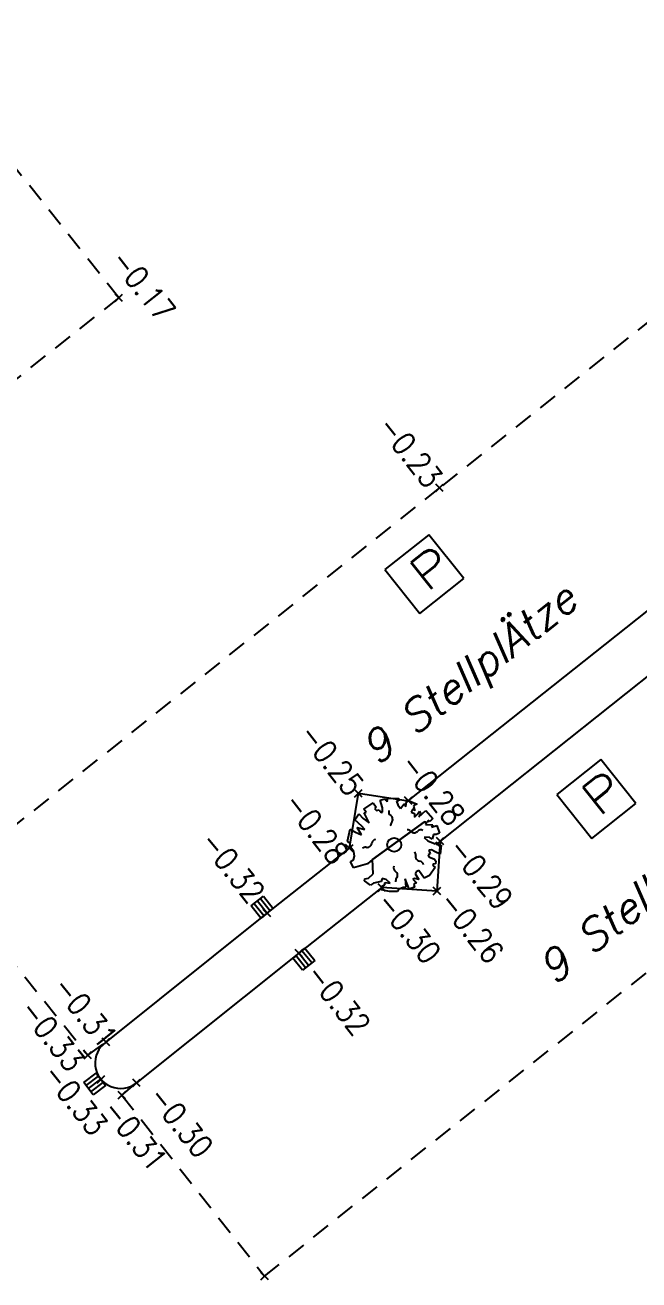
# Model space of a CAD drawing. Extents: x 3463485 to 3463732, y 5485922 to 5486179.
# Drawn here: x 3463591.05 to 3463603.33, y 5486028.31 to 5486053.43 of the extents above; entities that cross this region are included whole.
import ezdxf

# ---------------------------------------------------------------- set-up
doc = ezdxf.new("R2010")
doc.units = 0
doc.linetypes.add('AUSGEZOGEN', pattern=[0])
doc.linetypes.add('GESTRICHELT1', pattern=[0.625, 0.375, -0.25])
doc.layers.add('22', color=2, linetype='AUSGEZOGEN')
doc.layers.add('AUFNAHME_270513', color=2, linetype='AUSGEZOGEN')
doc.styles.get("Standard").update_dxf_attribs({"font": 'ROMANS'})

msp = doc.modelspace()

# ---------------------------------------------------------------- linework, layer by layer
at = {"layer": '22', "color": 5}
for p, q in [((3463599.13073, 5486043.22868), (3463598.25028, 5486042.52838)), ((3463599.83104, 5486042.34823), (3463599.13073, 5486043.22868)), ((3463598.25028, 5486042.52838), (3463598.95058, 5486041.64793)), ((3463598.95058, 5486041.64793), (3463599.83104, 5486042.34823)), ((3463602.56823, 5486038.72868), (3463601.68778, 5486038.02838)), ((3463603.26854, 5486037.84823), (3463602.56823, 5486038.72868)), ((3463601.68778, 5486038.02838), (3463602.38808, 5486037.14793)), ((3463602.38808, 5486037.14793), (3463603.26854, 5486037.84823))]:
    msp.add_line(p, q, dxfattribs=at)
at = {"layer": 'AUFNAHME_270513', "color": 1, "linetype": 'GESTRICHELT1'}
for p, q in [((3463592.92479, 5486047.97055, -0.17), (3463586.97329, 5486055.45464)), ((3463607.03103, 5486050.28079, -0.233), (3463599.34269, 5486044.16681, -0.233)), ((3463592.92479, 5486047.97055, -0.17), (3463589.40245, 5486045.18106)), ((3463599.34269, 5486044.16681, -0.233), (3463589.4763, 5486036.32044, -0.223)), ((3463589.4763, 5486036.32044, -0.223), (3463592.30628, 5486032.80745, -0.334)), ((3463595.84226, 5486028.38276, -0.248), (3463605.66496, 5486036.18927, -0.218)), ((3463592.30628, 5486032.80745, -0.334), (3463592.66997, 5486033.06989, -0.311)), ((3463592.98729, 5486032.00748, -0.313), (3463593.27924, 5486032.25248, -0.305)), ((3463592.98729, 5486032.00748, -0.313), (3463595.84226, 5486028.38276, -0.248))]:
    msp.add_line(p, q, dxfattribs=at)
at = {"layer": 'AUFNAHME_270513', "color": 1}
for p, q in [((3463592.84979, 5486047.89555), (3463592.99979, 5486048.04555)), ((3463592.99979, 5486047.89555), (3463592.84979, 5486048.04555)), ((3463599.26769, 5486044.09181), (3463599.41769, 5486044.24181)), ((3463599.41769, 5486044.09181), (3463599.26769, 5486044.24181)), ((3463598.71706, 5486037.9027), (3463603.92072, 5486042.03526)), ((3463604.53294, 5486041.21253), (3463599.3554, 5486037.09052)), ((3463597.53839, 5486036.95242, -0.276), (3463597.71843, 5486038.05138, -0.254)), ((3463597.64343, 5486037.97638), (3463597.79343, 5486038.12638)), ((3463597.79343, 5486037.97638), (3463597.64343, 5486038.12638)), ((3463597.71843, 5486038.05138, -0.254), (3463598.71706, 5486037.9027)), ((3463598.2897, 5486037.94474), (3463598.51873, 5486037.95263)), ((3463598.51873, 5486037.95263), (3463598.53099, 5486037.90253)), ((3463598.64206, 5486037.8277), (3463598.79206, 5486037.9777)), ((3463598.79206, 5486037.8277), (3463598.64206, 5486037.9777)), ((3463597.82681, 5486037.73113), (3463598.01756, 5486037.85757)), ((3463597.87314, 5486037.67204), (3463597.82681, 5486037.73113)), ((3463598.01756, 5486037.85757), (3463598.07191, 5486037.77119)), ((3463598.07191, 5486037.77119), (3463598.04233, 5486037.74485)), ((3463598.04233, 5486037.74485), (3463598.07962, 5486037.7062)), ((3463598.07962, 5486037.7062), (3463598.13548, 5486037.72068)), ((3463598.13548, 5486037.72068), (3463598.17549, 5486037.66921)), ((3463598.15339, 5486037.91257), (3463598.24474, 5486037.93649)), ((3463598.19995, 5486037.75729), (3463598.15339, 5486037.91257)), ((3463598.19864, 5486037.67265), (3463598.19995, 5486037.75729)), ((3463598.24474, 5486037.93649), (3463598.26566, 5486037.8994)), ((3463598.26566, 5486037.8994), (3463598.27156, 5486037.91844)), ((3463598.27156, 5486037.91844), (3463598.2923, 5486037.8816)), ((3463598.30106, 5486037.91726), (3463598.2897, 5486037.94474)), ((3463598.2923, 5486037.8816), (3463598.30106, 5486037.91726)), ((3463598.53099, 5486037.90253), (3463598.48029, 5486037.89449)), ((3463598.48029, 5486037.89449), (3463598.50868, 5486037.82115)), ((3463598.50868, 5486037.82115), (3463598.56223, 5486037.74676)), ((3463598.56223, 5486037.74676), (3463598.63508, 5486037.84167)), ((3463598.63508, 5486037.84167), (3463598.67049, 5486037.7842)), ((3463598.67049, 5486037.7842), (3463598.69054, 5486037.92113)), ((3463598.69054, 5486037.92113), (3463598.89669, 5486037.83542)), ((3463598.80808, 5486037.74281), (3463598.77755, 5486037.67017)), ((3463598.8505, 5486037.69888), (3463598.80808, 5486037.74281)), ((3463598.84833, 5486037.82162), (3463598.81953, 5486037.78842)), ((3463598.81953, 5486037.78842), (3463598.8505, 5486037.69888)), ((3463598.89669, 5486037.83542), (3463598.84833, 5486037.82162)), ((3463598.92589, 5486037.57822), (3463599.07087, 5486037.70883)), ((3463599.07087, 5486037.70883), (3463599.21021, 5486037.54784)), ((3463597.64499, 5486037.52155), (3463597.73109, 5486037.63653)), ((3463597.78519, 5486037.39433), (3463597.64499, 5486037.52155)), ((3463597.73109, 5486037.63653), (3463597.81719, 5486037.54706)), ((3463597.81719, 5486037.54706), (3463597.93569, 5486037.46162)), ((3463597.8365, 5486037.66162), (3463597.87314, 5486037.67204)), ((3463597.93569, 5486037.46162), (3463597.8365, 5486037.66162)), ((3463598.17549, 5486037.66921), (3463598.19864, 5486037.67265)), ((3463598.77755, 5486037.67017), (3463598.83846, 5486037.64813)), ((3463598.83846, 5486037.64813), (3463598.84169, 5486037.57583)), ((3463598.84169, 5486037.57583), (3463598.90419, 5486037.63021)), ((3463598.90419, 5486037.63021), (3463598.9436, 5486037.69244)), ((3463598.96212, 5486037.64915), (3463598.92589, 5486037.57822)), ((3463598.9436, 5486037.69244), (3463598.96212, 5486037.64915)), ((3463599.10458, 5486037.4661), (3463599.04296, 5486037.47731)), ((3463599.04296, 5486037.47731), (3463599.0722, 5486037.45938)), ((3463599.0722, 5486037.45938), (3463599.06375, 5486037.42646)), ((3463599.10916, 5486037.50469), (3463599.10458, 5486037.4661)), ((3463599.1473, 5486037.48262), (3463599.10916, 5486037.50469)), ((3463599.21021, 5486037.54784), (3463599.1473, 5486037.48262)), ((3463597.5017, 5486037.09286), (3463597.55261, 5486037.3319)), ((3463597.55261, 5486037.3319), (3463597.66268, 5486037.27068)), ((3463597.66268, 5486037.27068), (3463597.78196, 5486037.21956)), ((3463597.78196, 5486037.21956), (3463597.69405, 5486037.36302)), ((3463597.69405, 5486037.36302), (3463597.84723, 5486037.32575)), ((3463597.84723, 5486037.32575), (3463597.78519, 5486037.39433)), ((3463599.06375, 5486037.42646), (3463599.21003, 5486037.42022)), ((3463599.21003, 5486037.42022), (3463599.18382, 5486037.37316)), ((3463599.18382, 5486037.37316), (3463599.2904, 5486037.40523)), ((3463599.22246, 5486037.22359), (3463599.19642, 5486037.12926)), ((3463599.27813, 5486037.2242), (3463599.22246, 5486037.22359)), ((3463599.34346, 5486037.25522), (3463599.27813, 5486037.2242)), ((3463599.2904, 5486037.40523), (3463599.34346, 5486037.25522)), ((3463595.89114, 5486035.64988, -0.319), (3463597.53839, 5486036.95242, -0.276)), ((3463597.46339, 5486036.87742), (3463597.61339, 5486037.02742)), ((3463597.61339, 5486036.87742), (3463597.46339, 5486037.02742)), ((3463597.55673, 5486037.04229), (3463597.5017, 5486037.09286)), ((3463597.56141, 5486036.97364), (3463597.55673, 5486037.04229)), ((3463597.62919, 5486036.8853), (3463597.56141, 5486036.97364)), ((3463599.13568, 5486037.16954), (3463599.03609, 5486037.16768)), ((3463599.03609, 5486037.16768), (3463599.11016, 5486037.09808)), ((3463599.11016, 5486037.09808), (3463599.25687, 5486037.03758)), ((3463599.19642, 5486037.12926), (3463599.13568, 5486037.16954)), ((3463599.25687, 5486037.03758), (3463599.29555, 5486037.07209)), ((3463599.2804, 5486037.01552), (3463599.4304, 5486037.16552)), ((3463599.4304, 5486037.01552), (3463599.2804, 5486037.16552)), ((3463599.3554, 5486037.09052), (3463599.29169, 5486036.0943)), ((3463599.29555, 5486037.07209), (3463599.31641, 5486037.00508)), ((3463599.31641, 5486037.00508), (3463599.37373, 5486037.01008)), ((3463599.37373, 5486037.01008), (3463599.35467, 5486036.8305)), ((3463597.56088, 5486036.68321), (3463597.61956, 5486036.71542)), ((3463597.61956, 5486036.71542), (3463597.63961, 5486036.79376)), ((3463597.63961, 5486036.79376), (3463597.62919, 5486036.8853)), ((3463598.00117, 5486036.72197), (3463597.89875, 5486036.64052)), ((3463598.0147, 5486036.43826), (3463598.00117, 5486036.72197)), ((3463599.15588, 5486036.84059), (3463599.1119, 5486036.82058)), ((3463599.1119, 5486036.82058), (3463599.1255, 5486036.77524)), ((3463599.1255, 5486036.77524), (3463599.24389, 5486036.73465)), ((3463599.18173, 5486036.92104), (3463599.13092, 5486036.91432)), ((3463599.13092, 5486036.91432), (3463599.15588, 5486036.84059)), ((3463599.2539, 5486036.87737), (3463599.18173, 5486036.92104)), ((3463599.24389, 5486036.73465), (3463599.26801, 5486036.6902)), ((3463599.35467, 5486036.8305), (3463599.2539, 5486036.87737)), ((3463597.6198, 5486036.55802), (3463597.56088, 5486036.68321)), ((3463597.89875, 5486036.64052), (3463597.6198, 5486036.55802)), ((3463598.87164, 5486036.47787), (3463598.85483, 5486036.44017)), ((3463598.92914, 5486036.50676), (3463598.87164, 5486036.47787)), ((3463599.03645, 5486036.35066), (3463598.92914, 5486036.50676)), ((3463599.25782, 5486036.56715), (3463599.14212, 5486036.40177)), ((3463599.26191, 5486036.63668), (3463599.20746, 5486036.63455)), ((3463599.20746, 5486036.63455), (3463599.21376, 5486036.59838)), ((3463599.21376, 5486036.59838), (3463599.25782, 5486036.56715)), ((3463599.26801, 5486036.6902), (3463599.26191, 5486036.63668)), ((3463597.83842, 5486036.29662), (3463597.85, 5486036.33471)), ((3463597.96309, 5486036.20944), (3463597.83842, 5486036.29662)), ((3463597.85, 5486036.33471), (3463597.92386, 5486036.34853)), ((3463597.92386, 5486036.34853), (3463598.0147, 5486036.43826)), ((3463598.02409, 5486036.25232), (3463597.96309, 5486036.20944)), ((3463598.17655, 5486036.28499), (3463598.02409, 5486036.25232)), ((3463598.11272, 5486036.08676), (3463598.26272, 5486036.23676)), ((3463598.26272, 5486036.08676), (3463598.11272, 5486036.23676)), ((3463598.19472, 5486036.34686), (3463598.17655, 5486036.28499)), ((3463598.18338, 5486036.11602), (3463598.19093, 5486036.19161)), ((3463598.19093, 5486036.19161), (3463598.24133, 5486036.21922)), ((3463598.2767, 5486036.32222), (3463598.19472, 5486036.34686)), ((3463598.24133, 5486036.21922), (3463598.25732, 5486036.26188)), ((3463598.25732, 5486036.26188), (3463598.35215, 5486036.25246)), ((3463598.35215, 5486036.25246), (3463598.2767, 5486036.32222)), ((3463598.73701, 5486036.13082), (3463598.65407, 5486036.34038)), ((3463598.65407, 5486036.34038), (3463598.66977, 5486036.17318)), ((3463598.85022, 5486036.34478), (3463598.80504, 5486036.32881)), ((3463598.80504, 5486036.32881), (3463598.87927, 5486036.2612)), ((3463598.87927, 5486036.2612), (3463598.82523, 5486036.23271)), ((3463598.82523, 5486036.23271), (3463598.84053, 5486036.17291)), ((3463598.92679, 5486036.32146), (3463598.85022, 5486036.34478)), ((3463598.85483, 5486036.44017), (3463598.92679, 5486036.32146)), ((3463599.14212, 5486036.40177), (3463599.03645, 5486036.35066)), ((3463595.57475, 5486035.79809), (3463595.81988, 5486035.99192)), ((3463595.7586, 5486035.94346), (3463595.95243, 5486035.69834)), ((3463595.81988, 5486035.99192), (3463596.01371, 5486035.7468)), ((3463598.18772, 5486036.16176), (3463596.52795, 5486034.84925)), ((3463598.34059, 5486036.08616), (3463598.18338, 5486036.11602)), ((3463599.29169, 5486036.0943), (3463598.18772, 5486036.16176)), ((3463598.50388, 5486036.08371), (3463598.34059, 5486036.08616)), ((3463598.52352, 5486036.12174), (3463598.50388, 5486036.08371)), ((3463598.613, 5486036.16297), (3463598.52352, 5486036.12174)), ((3463598.66977, 5486036.17318), (3463598.613, 5486036.16297)), ((3463598.84053, 5486036.17291), (3463598.73701, 5486036.13082)), ((3463599.21669, 5486036.0193), (3463599.36669, 5486036.1693)), ((3463599.36669, 5486036.0193), (3463599.21669, 5486036.1693)), ((3463595.76858, 5486035.55297), (3463595.57475, 5486035.79809)), ((3463595.63603, 5486035.84655), (3463595.82986, 5486035.60142)), ((3463595.69731, 5486035.89501), (3463595.89114, 5486035.64988)), ((3463595.81614, 5486035.57488), (3463595.96614, 5486035.72488)), ((3463595.96614, 5486035.57488), (3463595.81614, 5486035.72488)), ((3463595.89114, 5486035.64988), (3463596.01371, 5486035.7468)), ((3463592.66997, 5486033.06989, -0.311), (3463595.89114, 5486035.64988, -0.319)), ((3463595.89114, 5486035.64988), (3463595.76858, 5486035.55297)), ((3463596.52795, 5486034.84925), (3463596.65001, 5486034.94681)), ((3463596.65001, 5486034.94681), (3463596.84512, 5486034.70271)), ((3463596.52795, 5486034.84925), (3463593.27924, 5486032.25248)), ((3463596.52795, 5486034.84925), (3463596.4059, 5486034.7517)), ((3463596.60102, 5486034.50759), (3463596.4059, 5486034.7517)), ((3463596.45295, 5486034.77425), (3463596.60295, 5486034.92425)), ((3463596.60295, 5486034.77425), (3463596.45295, 5486034.92425)), ((3463596.66205, 5486034.55637), (3463596.46693, 5486034.80048)), ((3463596.72307, 5486034.60515), (3463596.52795, 5486034.84925)), ((3463596.7841, 5486034.65393), (3463596.58898, 5486034.89803)), ((3463596.84512, 5486034.70271), (3463596.60102, 5486034.50759)), ((3463592.59497, 5486032.99489), (3463592.74497, 5486033.14489)), ((3463592.74497, 5486032.99489), (3463592.59497, 5486033.14489)), ((3463592.23128, 5486032.73245), (3463592.38128, 5486032.88245)), ((3463592.38128, 5486032.73245), (3463592.23128, 5486032.88245)), ((3463592.22398, 5486032.26281), (3463592.47454, 5486032.44957)), ((3463592.56791, 5486032.32429), (3463592.47454, 5486032.44957)), ((3463592.41074, 5486032.01226), (3463592.22398, 5486032.26281)), ((3463592.27067, 5486032.20017), (3463592.52123, 5486032.38693)), ((3463592.31736, 5486032.13753), (3463592.56791, 5486032.32429)), ((3463592.36405, 5486032.0749), (3463592.6146, 5486032.26165)), ((3463592.66129, 5486032.19901), (3463592.41074, 5486032.01226)), ((3463592.49291, 5486032.24929), (3463592.64291, 5486032.39929)), ((3463592.64291, 5486032.24929), (3463592.49291, 5486032.39929)), ((3463592.56791, 5486032.32429), (3463592.66129, 5486032.19901)), ((3463593.20424, 5486032.17748), (3463593.35424, 5486032.32748)), ((3463593.35424, 5486032.17748), (3463593.20424, 5486032.32748)), ((3463592.91229, 5486031.93248), (3463593.06229, 5486032.08248)), ((3463593.06229, 5486031.93248), (3463592.91229, 5486032.08248)), ((3463595.76726, 5486028.30776), (3463595.91726, 5486028.45776)), ((3463595.91726, 5486028.30776), (3463595.76726, 5486028.45776))]:
    msp.add_line(p, q, dxfattribs=at)
at = {"layer": 'AUFNAHME_270513', "color": 15}
for p, q in [((3463598.2897, 5486037.94474), (3463598.51873, 5486037.95263)), ((3463598.51873, 5486037.95263), (3463598.53099, 5486037.90253)), ((3463597.82681, 5486037.73113), (3463598.01756, 5486037.85757)), ((3463597.87314, 5486037.67204), (3463597.82681, 5486037.73113)), ((3463598.01756, 5486037.85757), (3463598.07191, 5486037.77119)), ((3463598.07191, 5486037.77119), (3463598.04233, 5486037.74485)), ((3463598.04233, 5486037.74485), (3463598.07962, 5486037.7062)), ((3463598.07962, 5486037.7062), (3463598.13548, 5486037.72068)), ((3463598.13548, 5486037.72068), (3463598.17549, 5486037.66921)), ((3463598.15339, 5486037.91257), (3463598.24474, 5486037.93649)), ((3463598.19995, 5486037.75729), (3463598.15339, 5486037.91257)), ((3463598.19864, 5486037.67265), (3463598.19995, 5486037.75729)), ((3463598.24474, 5486037.93649), (3463598.26566, 5486037.8994)), ((3463598.26566, 5486037.8994), (3463598.27156, 5486037.91844)), ((3463598.27156, 5486037.91844), (3463598.2923, 5486037.8816)), ((3463598.30106, 5486037.91726), (3463598.2897, 5486037.94474)), ((3463598.2923, 5486037.8816), (3463598.30106, 5486037.91726)), ((3463598.53099, 5486037.90253), (3463598.48029, 5486037.89449)), ((3463598.48029, 5486037.89449), (3463598.50868, 5486037.82115)), ((3463598.50868, 5486037.82115), (3463598.56223, 5486037.74676)), ((3463598.56223, 5486037.74676), (3463598.63508, 5486037.84167)), ((3463598.63508, 5486037.84167), (3463598.67049, 5486037.7842)), ((3463598.67049, 5486037.7842), (3463598.69054, 5486037.92113)), ((3463598.69054, 5486037.92113), (3463598.89669, 5486037.83542)), ((3463598.80808, 5486037.74281), (3463598.77755, 5486037.67017)), ((3463598.8505, 5486037.69888), (3463598.80808, 5486037.74281)), ((3463598.84833, 5486037.82162), (3463598.81953, 5486037.78842)), ((3463598.81953, 5486037.78842), (3463598.8505, 5486037.69888)), ((3463598.89669, 5486037.83542), (3463598.84833, 5486037.82162)), ((3463598.92589, 5486037.57822), (3463599.07087, 5486037.70883)), ((3463599.07087, 5486037.70883), (3463599.21021, 5486037.54784)), ((3463597.64499, 5486037.52155), (3463597.73109, 5486037.63653)), ((3463597.78519, 5486037.39433), (3463597.64499, 5486037.52155)), ((3463597.73109, 5486037.63653), (3463597.81719, 5486037.54706)), ((3463597.81719, 5486037.54706), (3463597.93569, 5486037.46162)), ((3463597.8365, 5486037.66162), (3463597.87314, 5486037.67204)), ((3463597.93569, 5486037.46162), (3463597.8365, 5486037.66162)), ((3463599.04296, 5486037.47731), (3463598.00117, 5486036.72197)), ((3463598.00117, 5486036.72197), (3463599.04296, 5486037.47731)), ((3463598.17549, 5486037.66921), (3463598.19864, 5486037.67265)), ((3463598.77755, 5486037.67017), (3463598.83846, 5486037.64813)), ((3463598.83846, 5486037.64813), (3463598.84169, 5486037.57583)), ((3463598.84169, 5486037.57583), (3463598.90419, 5486037.63021)), ((3463598.90419, 5486037.63021), (3463598.9436, 5486037.69244)), ((3463598.96212, 5486037.64915), (3463598.92589, 5486037.57822)), ((3463598.9436, 5486037.69244), (3463598.96212, 5486037.64915)), ((3463599.10458, 5486037.4661), (3463599.04296, 5486037.47731)), ((3463599.04296, 5486037.47731), (3463599.0722, 5486037.45938)), ((3463599.0722, 5486037.45938), (3463599.06375, 5486037.42646)), ((3463599.10916, 5486037.50469), (3463599.10458, 5486037.4661)), ((3463599.1473, 5486037.48262), (3463599.10916, 5486037.50469)), ((3463599.21021, 5486037.54784), (3463599.1473, 5486037.48262)), ((3463597.5017, 5486037.09286), (3463597.55261, 5486037.3319)), ((3463597.55261, 5486037.3319), (3463597.66268, 5486037.27068)), ((3463597.66268, 5486037.27068), (3463597.78196, 5486037.21956)), ((3463597.78196, 5486037.21956), (3463597.69405, 5486037.36302)), ((3463597.69405, 5486037.36302), (3463597.84723, 5486037.32575)), ((3463597.84723, 5486037.32575), (3463597.78519, 5486037.39433)), ((3463599.06375, 5486037.42646), (3463599.21003, 5486037.42022)), ((3463599.21003, 5486037.42022), (3463599.18382, 5486037.37316)), ((3463599.18382, 5486037.37316), (3463599.2904, 5486037.40523)), ((3463599.22246, 5486037.22359), (3463599.19642, 5486037.12926)), ((3463599.27813, 5486037.2242), (3463599.22246, 5486037.22359)), ((3463599.34346, 5486037.25522), (3463599.27813, 5486037.2242)), ((3463599.2904, 5486037.40523), (3463599.34346, 5486037.25522)), ((3463597.55673, 5486037.04229), (3463597.5017, 5486037.09286)), ((3463597.56141, 5486036.97364), (3463597.55673, 5486037.04229)), ((3463597.62919, 5486036.8853), (3463597.56141, 5486036.97364)), ((3463599.13568, 5486037.16954), (3463599.03609, 5486037.16768)), ((3463599.03609, 5486037.16768), (3463599.11016, 5486037.09808)), ((3463599.11016, 5486037.09808), (3463599.25687, 5486037.03758)), ((3463599.19642, 5486037.12926), (3463599.13568, 5486037.16954)), ((3463599.25687, 5486037.03758), (3463599.29555, 5486037.07209)), ((3463599.29555, 5486037.07209), (3463599.31641, 5486037.00508)), ((3463599.31641, 5486037.00508), (3463599.37373, 5486037.01008)), ((3463599.37373, 5486037.01008), (3463599.35467, 5486036.8305)), ((3463597.56088, 5486036.68321), (3463597.61956, 5486036.71542)), ((3463597.61956, 5486036.71542), (3463597.63961, 5486036.79376)), ((3463597.63961, 5486036.79376), (3463597.62919, 5486036.8853)), ((3463598.00117, 5486036.72197), (3463597.89875, 5486036.64052)), ((3463598.0147, 5486036.43826), (3463598.00117, 5486036.72197)), ((3463599.15588, 5486036.84059), (3463599.1119, 5486036.82058)), ((3463599.1119, 5486036.82058), (3463599.1255, 5486036.77524)), ((3463599.1255, 5486036.77524), (3463599.24389, 5486036.73465)), ((3463599.18173, 5486036.92104), (3463599.13092, 5486036.91432)), ((3463599.13092, 5486036.91432), (3463599.15588, 5486036.84059)), ((3463599.2539, 5486036.87737), (3463599.18173, 5486036.92104)), ((3463599.24389, 5486036.73465), (3463599.26801, 5486036.6902)), ((3463599.35467, 5486036.8305), (3463599.2539, 5486036.87737)), ((3463597.6198, 5486036.55802), (3463597.56088, 5486036.68321)), ((3463597.89875, 5486036.64052), (3463597.6198, 5486036.55802)), ((3463598.87164, 5486036.47787), (3463598.85483, 5486036.44017)), ((3463598.92914, 5486036.50676), (3463598.87164, 5486036.47787)), ((3463599.03645, 5486036.35066), (3463598.92914, 5486036.50676)), ((3463599.25782, 5486036.56715), (3463599.14212, 5486036.40177)), ((3463599.26191, 5486036.63668), (3463599.20746, 5486036.63455)), ((3463599.20746, 5486036.63455), (3463599.21376, 5486036.59838)), ((3463599.21376, 5486036.59838), (3463599.25782, 5486036.56715)), ((3463599.26801, 5486036.6902), (3463599.26191, 5486036.63668)), ((3463597.83842, 5486036.29662), (3463597.85, 5486036.33471)), ((3463597.96309, 5486036.20944), (3463597.83842, 5486036.29662)), ((3463597.85, 5486036.33471), (3463597.92386, 5486036.34853)), ((3463597.92386, 5486036.34853), (3463598.0147, 5486036.43826)), ((3463598.02409, 5486036.25232), (3463597.96309, 5486036.20944)), ((3463598.17655, 5486036.28499), (3463598.02409, 5486036.25232)), ((3463598.19472, 5486036.34686), (3463598.17655, 5486036.28499)), ((3463598.18338, 5486036.11602), (3463598.19093, 5486036.19161)), ((3463598.19093, 5486036.19161), (3463598.24133, 5486036.21922)), ((3463598.2767, 5486036.32222), (3463598.19472, 5486036.34686)), ((3463598.24133, 5486036.21922), (3463598.25732, 5486036.26188)), ((3463598.25732, 5486036.26188), (3463598.35215, 5486036.25246)), ((3463598.35215, 5486036.25246), (3463598.2767, 5486036.32222)), ((3463598.73701, 5486036.13082), (3463598.65407, 5486036.34038)), ((3463598.65407, 5486036.34038), (3463598.66977, 5486036.17318)), ((3463598.85022, 5486036.34478), (3463598.80504, 5486036.32881)), ((3463598.80504, 5486036.32881), (3463598.87927, 5486036.2612)), ((3463598.87927, 5486036.2612), (3463598.82523, 5486036.23271)), ((3463598.82523, 5486036.23271), (3463598.84053, 5486036.17291)), ((3463598.92679, 5486036.32146), (3463598.85022, 5486036.34478)), ((3463598.85483, 5486036.44017), (3463598.92679, 5486036.32146)), ((3463599.14212, 5486036.40177), (3463599.03645, 5486036.35066)), ((3463598.34059, 5486036.08616), (3463598.18338, 5486036.11602)), ((3463598.50388, 5486036.08371), (3463598.34059, 5486036.08616)), ((3463598.52352, 5486036.12174), (3463598.50388, 5486036.08371)), ((3463598.613, 5486036.16297), (3463598.52352, 5486036.12174)), ((3463598.66977, 5486036.17318), (3463598.613, 5486036.16297)), ((3463598.84053, 5486036.17291), (3463598.73701, 5486036.13082))]:
    msp.add_line(p, q, dxfattribs=at)
at = {"layer": 'AUFNAHME_270513', "color": 1}
msp.add_circle((3463598.43627, 5486037.01877), 0.14063, dxfattribs=at)
for centre, radius, start, end in [((3463598.41394, 5486037.67675), 0.08734, 161.55768, 235.88964), ((3463598.43912, 5486037.41758), 0.07552, 137.68509, 196.06512), ((3463598.31336, 5486037.52825), 0.09202, 319.44502, 55.88964), ((3463598.6967, 5486037.22598), 0.09375, 44.74176, 91.01027), ((3463598.83335, 5486037.35315), 0.09301, 221.1251, 316.20995), ((3463598.9676, 5486037.22333), 0.09375, 63.16048, 135.71694), ((3463597.85877, 5486036.87664), 0.09375, 80.7416, 127.0099), ((3463597.89332, 5486037.06166), 0.09452, 258.11579, 351.21913), ((3463598.0795, 5486037.03373), 0.09375, 99.16027, 171.7165), ((3463598.77328, 5486036.82113), 0.09375, 350.74172, 37.01034), ((3463598.95344, 5486036.78322), 0.09055, 165.39908, 263.9352), ((3463598.93037, 5486036.6004), 0.09375, 9.16057, 81.71703), ((3463598.51662, 5486036.56063), 0.09375, 162.15991, 234.71676), ((3463598.41324, 5486036.40823), 0.09043, 318.31071, 57.0227), ((3463598.55637, 5486036.29264), 0.09375, 143.74142, 190.00966), ((3463592.96013, 5486032.65039, -0.311), 0.51007, 124.6709, 308.72864)]:
    msp.add_arc(centre, radius, start, end, dxfattribs=at)
at = {"layer": 'AUFNAHME_270513'}
for p in [(3463592.92479, 5486047.97055, -0.17), (3463599.34269, 5486044.16681, -0.233), (3463597.71843, 5486038.05138, -0.254), (3463598.71706, 5486037.9027, -0.285), (3463598.84833, 5486037.82162), (3463597.53839, 5486036.95242, -0.276), (3463599.3554, 5486037.09052, -0.294), (3463598.18772, 5486036.16176, -0.304), (3463599.29169, 5486036.0943, -0.262), (3463595.89114, 5486035.64988, -0.319), (3463596.52795, 5486034.84925, -0.32), (3463592.66997, 5486033.06989, -0.311), (3463592.30628, 5486032.80745, -0.334), (3463592.56791, 5486032.32429, -0.33), (3463593.27924, 5486032.25248, -0.305), (3463592.98729, 5486032.00748, -0.313), (3463595.84226, 5486028.38276, -0.248)]:
    msp.add_point(p, dxfattribs=at)

# ---------------------------------------------------------------- texts
at = {"layer": '22', "color": 43, "width": 1.25}
for p in [(3463599.0835, 5486042.05312), (3463602.521, 5486037.55312)]:
    msp.add_text('P', height=0.675, rotation=38.5, dxfattribs=at).set_placement(p)
at = {"layer": '22', "oblique": 15}
for p in [(3463598.08232, 5486038.58414), (3463601.62399, 5486034.18831)]:
    msp.add_text('9 StellplÄtze', height=0.625, rotation=38.5, dxfattribs=at).set_placement(p)
at = {"layer": 'AUFNAHME_270513', "color": 4, "width": 0.875}
for s, p in [('-0.17', (3463592.72992, 5486048.71837)), ('-0.23', (3463598.07281, 5486045.38963)), ('-0.25', (3463596.49855, 5486039.2242)), ('-0.28', (3463598.52218, 5486038.62552)), ('-0.28', (3463596.19351, 5486037.85024)), ('-0.32', (3463594.52127, 5486037.0727)), ('-0.29', (3463599.48552, 5486036.93834)), ('-0.30', (3463598.04285, 5486035.85957)), ('-0.26', (3463599.29681, 5486035.86712)), ('-0.32', (3463596.63308, 5486034.42207)), ('-0.31', (3463591.57509, 5486034.16771)), ('-0.33', (3463590.9114, 5486033.70527)), ('-0.33', (3463591.37304, 5486032.42211)), ('-0.30', (3463593.48437, 5486031.9753)), ('-0.31', (3463592.56741, 5486031.7053))]:
    msp.add_text(s, height=0.45, rotation=308.5, dxfattribs=at).set_placement(p)

doc.saveas('drawing.dxf')
